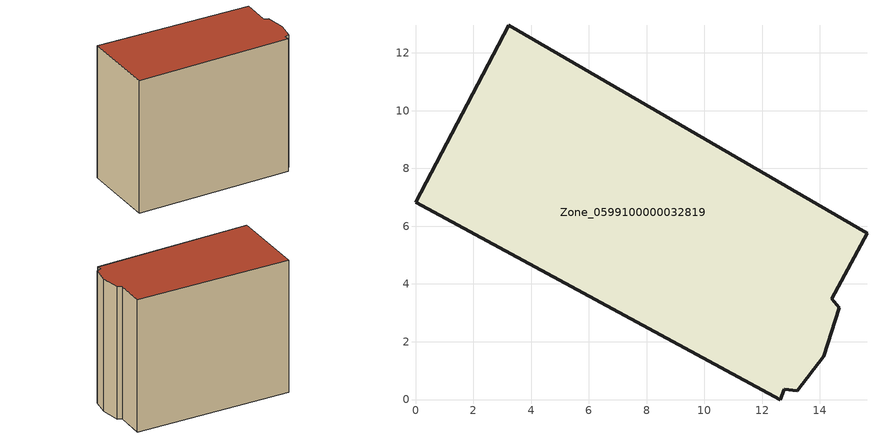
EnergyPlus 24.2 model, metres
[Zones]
Zone_0599100000032819
 floor ground (C_G): 14.41,3.49 14.67,3.17 14.13,1.49 13.22,0.3 12.77,0.35 12.63,0 0,6.83 3.23,12.95 15.63,5.75 z0
 wall outside (C_F): 0,6.83 12.63,0 12.77,0.35 13.22,0.3 14.13,1.49 14.67,3.17 14.41,3.49 15.63,5.75 3.23,12.95 0,6.83 z0:12.7
 roof outside (C_R): 15.63,5.75 3.23,12.95 0,6.83 12.63,0 12.77,0.35 13.22,0.3 14.13,1.49 14.67,3.17 14.41,3.49 z12.7
[BUILDING]
Pand.0599100000032819: North Axis=0; Terrain=City; Loads Convergence Tolerance Value=0.04; Temperature Convergence Tolerance Value=0.4; Solar Distribution=FullExterior; Maximum Number of Warmup Days=25; Minimum Number of Warmup Days=1
[Site:Location]
Rotterdam.The.Hague.AP_ZH_NLD Design_Conditions: Latitude=51.96; Longitude=4.45; Time Zone=1; Elevation=-4.5
[SITE:GROUNDTEMPERATURE:BUILDINGSURFACE]
18, 18, 18, 18, 18, 18, 18, 18, 18, 18, 18, 18
[MATERIAL] Thermal Absorptance=0.9; Solar Absorptance=0.7; Visible Absorptance=0.7
Name | Roughness | Thickness | Conductivity | Density | Specific Heat
G.TI.1946 | MediumSmooth | 0.15 | 1 | 540 | 1210
F.TI.1946 | Rough | 0.3 | 0.857143 | 1920 | 840
R.TI.1946 | MediumRough | 0.2 | 0.1 | 1500 | 1000
[CONSTRUCTION]
C_G: G.TI.1946
C_F: F.TI.1946
C_R: R.TI.1946
[ZONE]
Zone_0599100000032819: Type=1; Multiplier=1; Ceiling Height=Autocalculate; Volume=Autocalculate; Floor Area=autocalculate; Part of Total Floor Area=Yes
[ZONEINFILTRATION:DESIGNFLOWRATE]
Infil_Zone_0599100000032819: Zone or ZoneList or Space or SpaceList=Zone_0599100000032819; Schedule=AlwaysOn; Design Flow Rate Calculation Method=Flow/Area; Flow Rate per Floor Area=0.003; Constant Term Coefficient=1; Temperature Term Coefficient=0; Velocity Term Coefficient=0; Velocity Squared Term Coefficient=0
[HVACTEMPLATE:ZONE:IDEALLOADSAIRSYSTEM]
Zone_0599100000032819: Maximum Heating Supply Air Temperature=50; Minimum Cooling Supply Air Temperature=13; Maximum Heating Supply Air Humidity Ratio=0.0156; Minimum Cooling Supply Air Humidity Ratio=0.0077; Heating Limit=NoLimit; Cooling Limit=NoLimit; Dehumidification Control Type=ConstantSensibleHeatRatio; Cooling Sensible Heat Ratio=0.7; Dehumidification Setpoint=60; Humidification Control Type=None; Humidification Setpoint=30; Outdoor Air Method=None; Outdoor Air Flow Rate per Person=0.00944; Outdoor Air Flow Rate per Zone Floor Area=0; Outdoor Air Flow Rate per Zone=0; Demand Controlled Ventilation Type=None; Outdoor Air Economizer Type=NoEconomizer; Heat Recovery Type=None; Sensible Heat Recovery Effectiveness=0.7; Latent Heat Recovery Effectiveness=0.65
[ZONECONTROL:THERMOSTAT]
ThermostatControl_Zone_0599100000032819: Zone or ZoneList=Zone_0599100000032819; Control Type Schedule=DualSetpointControlType; Control 1=Thermostat_Zone_0599100000032819; Temperature Difference Between Cutout And Setpoint=0
[THERMOSTATSETPOINT:DUALSETPOINT]
Thermostat_Zone_0599100000032819: Heating Setpoint Temperature Schedule=HeatingSetpoint_Zone_0599100000032819; Cooling Setpoint Temperature Schedule=CoolingSetpoint_Zone_0599100000032819
[SCHEDULE:COMPACT]
HeatingSetpoint_Zone_0599100000032819: Through: 12/31, For: AllDays, Until: 24:00, 21
CoolingSetpoint_Zone_0599100000032819: Through: 12/31, For: AllDays, Until: 24:00, 24
DualSetpointControlType: Through: 12/31, For: AllDays, Until: 24:00, 4
AlwaysOn: Through: 12/31, For: AllDays, Until: 24:00, 1
